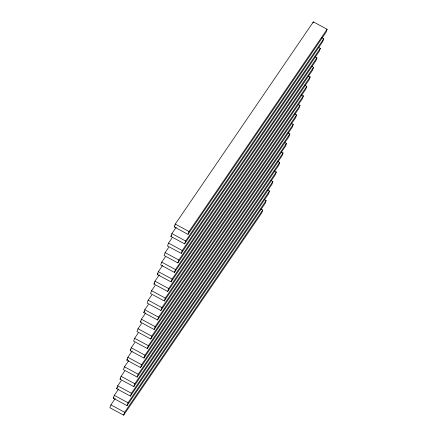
<?xml version="1.0" encoding="UTF-8"?>
<svg xmlns="http://www.w3.org/2000/svg" width="437" height="437" viewBox="0 0 437 437"><rect width="100%" height="100%" fill="white"/><g stroke="black" fill="none" stroke-linecap="round" stroke-linejoin="round"><path stroke-width="0.66" d="M115.221 398.549L110.905 404.87L109.889 407.721L123.633 415.15L261.719 212.923L262.735 210.066L260.944 209.099M264.33 199.583L266.122 200.55L265.106 203.407L127.02 405.634L113.276 398.205L114.297 395.354L118.613 389.034M267.717 190.068L269.509 191.035L268.493 193.891L130.406 396.119L116.668 388.69L117.684 385.838L121.278 380.572M271.104 180.552L272.901 181.519L271.88 184.376L133.793 386.603L120.055 379.179L121.071 376.323L124.665 371.057M128.773 360.487L124.458 366.807L123.442 369.664L137.185 377.087L275.272 174.86L276.288 172.003L274.496 171.036M277.883 161.521L279.675 162.488L278.659 165.344L140.572 367.572L126.834 360.148L127.85 357.291L132.165 350.971M281.27 152.005L283.061 152.977L282.045 155.829L143.959 358.061L130.221 350.632L131.237 347.776L134.831 342.51M138.218 332.994L134.623 338.26L133.607 341.117L147.345 348.546L285.432 146.313L286.454 143.462L284.656 142.489M141.61 323.478L138.01 328.744L136.994 331.601L150.738 339.03L288.824 136.797L289.84 133.946L288.049 132.974M291.435 123.458L293.227 124.43L292.211 127.282L154.124 329.514L140.386 322.085L141.402 319.234L145.718 312.914M294.822 113.948L296.614 114.915L295.598 117.766L157.511 319.999L143.773 312.57L144.789 309.718L148.383 304.452M151.776 294.937L148.176 300.203L147.16 303.054L160.903 310.483L298.99 108.256L300.006 105.399L298.214 104.432M155.162 285.421L151.568 290.687L150.547 293.538L164.29 300.967L302.377 98.74L303.393 95.883L301.601 94.916M304.988 85.401L306.779 86.368L305.763 89.224L167.677 291.452L153.939 284.023L154.955 281.171L159.27 274.851M308.375 75.885L310.166 76.852L309.15 79.709L171.064 281.936L157.325 274.512L158.341 271.656L162.657 265.335M165.328 256.874L161.728 262.14L160.712 264.997L174.456 272.42L312.542 70.193L313.558 67.336L311.767 66.369M168.715 247.358L165.12 252.624L164.099 255.481L177.843 262.905L315.929 60.677L316.945 57.821L315.153 56.854M172.102 237.843L168.507 243.109L167.491 245.965L181.229 253.394L319.316 51.162L320.332 48.31L318.54 47.338M321.927 37.822L323.724 38.795L322.703 41.646L184.616 243.879L170.878 236.45L171.894 233.593L176.209 227.273M174.265 226.934L175.281 224.077L313.367 21.85L327.111 29.279L326.095 32.13L188.008 234.363L174.265 226.934L174.986 225.88M123.633 415.15L124.649 412.293L262.735 210.066M127.02 405.634L128.036 402.783L266.122 200.55M130.406 396.119L131.422 393.267L269.509 191.035M133.793 386.603L134.809 383.752L272.901 181.519M137.185 377.087L138.201 374.236L276.288 172.003M140.572 367.572L141.588 364.72L279.675 162.488M143.959 358.061L144.975 355.205L283.061 152.977M147.345 348.546L148.367 345.689L286.454 143.462M150.738 339.03L151.754 336.173L289.84 133.946M154.124 329.514L155.14 326.658L293.227 124.43M157.511 319.999L158.527 317.142L296.614 114.915M160.903 310.483L161.919 307.626L300.006 105.399M164.29 300.967L165.306 298.11L303.393 95.883M167.677 291.452L168.693 288.6L306.779 86.368M171.064 281.936L172.08 279.085L310.166 76.852M174.456 272.42L175.472 269.569L313.558 67.336M177.843 262.905L178.859 260.053L316.945 57.821M181.229 253.394L182.245 250.538L320.332 48.31M184.616 243.879L185.632 241.022L323.724 38.795M188.008 234.363L189.024 231.506L327.111 29.279M312.963 22.992L313.367 21.85M170.878 236.45L171.599 235.396M157.325 274.512L158.047 273.458M153.939 284.023L154.654 282.974M143.773 312.57L144.494 311.515M140.386 322.085L141.102 321.031M130.221 350.632L130.936 349.578M126.834 360.148L127.549 359.094M120.055 379.179L120.776 378.125M116.668 388.69L117.384 387.641M113.276 398.205L113.997 397.157M175.281 224.077L189.024 231.506M171.894 233.593L185.632 241.022M168.507 243.109L182.245 250.538M165.12 252.624L178.859 260.053M161.728 262.14L175.472 269.569M158.341 271.656L172.08 279.085M154.955 281.171L168.693 288.6M151.568 290.687L165.306 298.11M148.176 300.203L161.919 307.626M144.789 309.718L158.527 317.142M141.402 319.234L155.14 326.658M138.01 328.744L151.754 336.173M134.623 338.26L148.367 345.689M131.237 347.776L144.975 355.205M127.85 357.291L141.588 364.72M124.458 366.807L138.201 374.236M121.071 376.323L134.809 383.752M117.684 385.838L131.422 393.267M114.297 395.354L128.036 402.783M110.905 404.87L124.649 412.293"/></g></svg>
